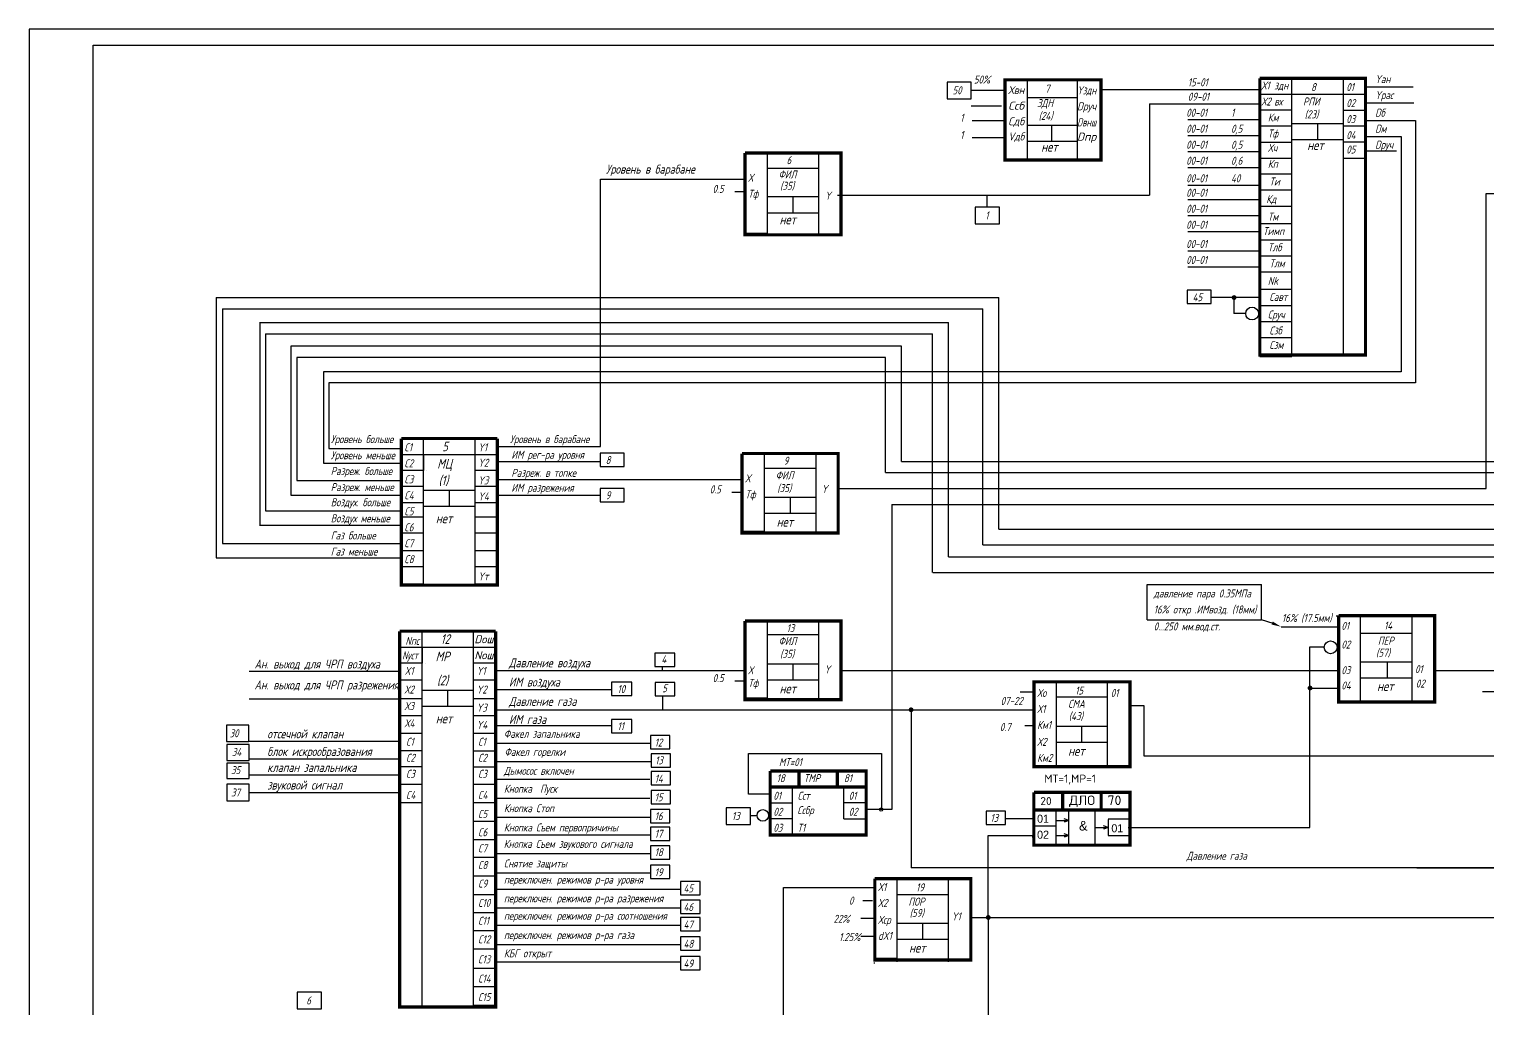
# Model space of a CAD drawing. Header units: millimetres. Extents: x -262 to 1131, y -64 to 607.
# Drawn here: x -262.2 to 193.4, y 300.5 to 606.5 of the extents above; entities that cross this region are included whole.
import ezdxf
from ezdxf.enums import TextEntityAlignment as Align

# ---------------------------------------------------------------- set-up
doc = ezdxf.new("R2010")
doc.units = ezdxf.units.MM
doc.header["$LTSCALE"] = 0.6
doc.layers.add('1', color=7, linetype='Continuous')
doc.styles.add('CYRILLIC', font='CYRILLIC.shx', dxfattribs={"height": 2.5})
doc.styles.add('ROMANC', font='ROMANC.shx', dxfattribs={"height": 2.5})
doc.styles.get("Standard").update_dxf_attribs({"font": '', "oblique": 15})
doc.styles.get('Standard').set_extended_font_data('GOST type A')

msp = doc.modelspace()

# ---------------------------------------------------------------- linework, layer by layer
for p, q in [((1130.81, 606.54), (-262.21, 606.54)), ((-262.21, 606.54), (-262.21, -64.34)), ((-242.21, 601.54), (1125.81, 601.54)), ((-242.21, -59.34), (-242.21, 601.54)), ((24.52, 590.04), (32.08, 590.04)), ((24.52, 589.93), (24.52, 584.76)), ((32.08, 584.76), (32.08, 589.93)), ((49.61, 565.64), (49.61, 590.69)), ((65.11, 590.69), (65.11, 565.64)), ((132.21, 504.72), (132.21, 591.19)), ((148.21, 591.19), (148.21, 504.72)), ((24.52, 584.76), (32.08, 584.76)), ((42.16, 587.33), (32.02, 587.33)), ((49.61, 585.19), (65.11, 585.19)), ((122.21, 586.19), (148.21, 586.19)), ((148.21, 586.19), (155.21, 586.19)), ((41.51, 582.46), (32.02, 582.46)), ((132.21, 581.19), (122.21, 581.19)), ((148.21, 581.19), (155.21, 581.19)), ((42.16, 577.91), (32.35, 577.91)), ((49.61, 576.55), (65.09, 576.55)), ((57.09, 576.55), (57.09, 571.55)), ((132.21, 576.19), (122.21, 576.19)), ((132.21, 577.05), (148.19, 577.05)), ((140.19, 577.05), (140.19, 572.05)), ((155.21, 576.19), (148.21, 576.19)), ((154.88, 578), (170.88, 578)), ((170.88, 578), (170.88, 496)), ((42.16, 572.55), (32.35, 572.55)), ((49.61, 571.55), (65.09, 571.55)), ((122.21, 571.19), (132.21, 571.19)), ((132.21, 572.05), (148.19, 572.05)), ((155.21, 571.19), (148.21, 571.19)), ((154.88, 573), (166.38, 573)), ((166.38, 573), (166.38, 499.5)), ((-31.63, 542.28), (-31.63, 567.86)), ((-15.63, 567.86), (-15.63, 542.28)), ((122.21, 566.19), (132.21, 566.19)), ((148.21, 566.19), (155.21, 566.19)), ((154.88, 568.5), (164.88, 568.5)), ((-31.64, 563.08), (-15.64, 563.08)), ((132.21, 561.19), (122.21, 561.19)), ((132.21, 556.19), (122.21, 556.19)), ((-38.83, 555.7), (-41.83, 555.7)), ((-31.64, 554.21), (-15.64, 554.21)), ((-23.64, 554.21), (-23.64, 549.21)), ((37.03, 551.05), (37.03, 554.76)), ((-31.64, 549.21), (-15.64, 549.21)), ((33.29, 551.01), (40.85, 551.01)), ((33.29, 550.9), (33.29, 545.73)), ((40.85, 545.73), (40.85, 550.9)), ((122.21, 551.19), (132.21, 551.19)), ((-31.63, 542.75), (-38.63, 542.75)), ((33.29, 545.73), (40.85, 545.73)), ((132.21, 545.69), (122.21, 545.69)), ((122.21, 540.69), (132.21, 540.69)), ((122.21, 535.69), (132.21, 535.69)), ((122.21, 530.69), (132.21, 530.69)), ((107.02, 524.96), (99.47, 524.96)), ((99.47, 524.96), (99.47, 520.79)), ((107.02, 520.79), (107.02, 524.96)), ((132.21, 525.19), (122.21, 525.19)), ((-203.79, 522.66), (40.7, 522.66)), ((-203.79, 522.66), (-203.79, 441.35)), ((40.7, 450.37), (40.7, 522.66)), ((99.47, 520.79), (107.02, 520.79)), ((114.14, 522.72), (114.14, 517.69)), ((122.21, 520.19), (132.21, 520.19)), ((-201.81, 519.16), (35.7, 519.16)), ((-201.81, 519.16), (-201.81, 445.85)), ((35.7, 445.43), (35.7, 519.16)), ((122.21, 515.19), (132.21, 515.19)), ((-190.24, 514.85), (24.99, 514.85)), ((-190.18, 514.85), (-190.18, 451.57)), ((-188.43, 511.35), (19.99, 511.35)), ((-188.38, 511.35), (-188.38, 456.07)), ((19.99, 436.79), (19.99, 511.35)), ((24.99, 441.68), (24.99, 514.85)), ((-180.48, 507.5), (-180.48, 461)), ((10.33, 507.5), (-180.48, 507.5)), ((10.33, 471.5), (10.33, 507.5)), ((122.21, 510.19), (132.21, 510.19)), ((-178.63, 504), (-178.63, 465.5)), ((5.33, 504), (-178.63, 504)), ((5.33, 468), (5.33, 504)), ((132.21, 504.69), (122.21, 504.69)), ((132.21, 504.22), (122.21, 504.22)), ((166.38, 499.5), (-170.31, 499.5)), ((-170.31, 499.5), (-170.31, 471)), ((170.88, 496), (-168.63, 496)), ((-168.63, 496), (-168.63, 475.5)), ((-138.99, 432.84), (-138.99, 478.65)), ((-122.99, 478.65), (-122.99, 432.84)), ((-168.63, 475.5), (-146, 475.5)), ((-76.33, 474.11), (-83.89, 474.11)), ((-83.89, 474.11), (-83.89, 469.93)), ((-76.33, 469.93), (-76.33, 474.11)), ((-32.52, 449.11), (-32.52, 473.96)), ((-16.52, 473.96), (-16.52, 449.11)), ((-170.31, 471), (-146, 471)), ((-145.99, 473.65), (-122.99, 473.65)), ((-138.99, 473.65), (-138.99, 468.65)), ((-122.99, 473.65), (-115.99, 473.65)), ((-83.89, 469.93), (-76.33, 469.93)), ((-32.54, 469.39), (-16.54, 469.39)), ((187.44, 471.5), (447.59, 471.5)), ((-178.63, 465.5), (-146, 465.5)), ((-145.99, 468.65), (-145.99, 463.65)), ((-138.99, 468.65), (-145.99, 468.65)), ((-137.99, 468.65), (-137.99, 468.65)), ((-115.99, 468.65), (-122.99, 468.65)), ((182.44, 468), (452.09, 468)), ((-180.48, 461), (-146, 461)), ((-138.99, 463.65), (-145.99, 463.65)), ((-139, 462.5), (-123, 462.5)), ((-131, 462.5), (-131, 457.5)), ((-115.99, 463.65), (-122.99, 463.65)), ((-76.33, 463.07), (-83.89, 463.07)), ((-83.89, 463.07), (-83.89, 458.9)), ((-76.33, 458.9), (-76.33, 463.07)), ((-39.73, 461.8), (-42.72, 461.8)), ((-32.54, 460.32), (-16.54, 460.32)), ((-24.54, 460.32), (-24.54, 455.32)), ((-188.43, 456.07), (-146, 456.07)), ((-145.99, 458.65), (-138.99, 458.65)), ((-139, 457.5), (-123, 457.5)), ((-122.99, 458.65), (-115.99, 458.65)), ((-83.89, 458.9), (-76.33, 458.9)), ((-190.24, 451.57), (-146, 451.57)), ((-138.99, 454.04), (-145.99, 454.04)), ((-115.99, 454.04), (-122.99, 454.04)), ((-32.54, 455.32), (-16.54, 455.32)), ((-138.99, 449.04), (-145.99, 449.04)), ((-115.99, 449.04), (-122.99, 449.04)), ((-32.52, 449.58), (-39.52, 449.58)), ((40.7, 450.37), (515.4, 450.37)), ((-201.81, 445.85), (-146, 445.85)), ((-138.99, 443.54), (-145.99, 443.54)), ((-115.99, 443.52), (-122.99, 443.52)), ((35.7, 445.43), (519.9, 445.43)), ((-203.79, 441.35), (-146, 441.35)), ((-138.99, 438.54), (-145.99, 438.54)), ((-115.99, 438.52), (-122.99, 438.52)), ((24.99, 441.68), (394.44, 441.68)), ((-145.99, 433.2), (-138.99, 433.2)), ((-138.99, 433.04), (-145.99, 433.04)), ((-122.99, 433.2), (-115.99, 433.2)), ((20.08, 436.74), (398.94, 436.74)), ((-138.99, 432.84), (-145.99, 432.84)), ((-115.99, 432.84), (-122.99, 432.84)), ((-31.63, 397.03), (-31.63, 421.65)), ((-15.63, 421.65), (-15.63, 397.03)), ((126.42, 420.87), (122.74, 421.99)), ((146.02, 423.29), (169.02, 423.29)), ((153.68, 403.83), (153.68, 422.86)), ((169.68, 423.29), (169.68, 404.36)), ((-139.49, 301.05), (-139.49, 418.46)), ((-123.49, 418.46), (-123.49, 301.05)), ((-31.64, 417.4), (-15.64, 417.4)), ((146.85, 414.11), (146.85, 416.44)), ((153.68, 417.86), (169.68, 417.86)), ((-146.49, 413.46), (-123.49, 413.46)), ((-139.49, 413.46), (-139.49, 408.46)), ((-123.49, 413.46), (-116.49, 413.46)), ((-60.57, 411.61), (-66.81, 411.61)), ((-66.81, 411.61), (-66.81, 407.44)), ((-60.57, 407.44), (-60.57, 411.61)), ((137.86, 413.58), (142.33, 413.58)), ((137.86, 357.15), (137.86, 413.58)), ((146.32, 413.58), (146.85, 413.58)), ((-146.5, 405.81), (-193.5, 405.81)), ((-146.49, 408.46), (-146.49, 401.15)), ((-139.49, 408.46), (-146.49, 408.46)), ((-138.49, 408.46), (-138.49, 408.46)), ((-116.49, 408.46), (-123.49, 408.46)), ((-66.81, 407.44), (-60.57, 407.44)), ((-64.48, 407.44), (-64.48, 406.14)), ((-31.64, 408.25), (-15.64, 408.25)), ((-23.64, 408.25), (-23.64, 403.25)), ((153.68, 408.84), (169.68, 408.84)), ((162.01, 408.84), (162.01, 403.84)), ((-139.49, 403.18), (-146.49, 403.18)), ((-116.49, 403.18), (-123.49, 403.18)), ((-73.98, 402.49), (-80.31, 402.49)), ((-80.31, 402.49), (-80.31, 398.31)), ((-73.98, 398.31), (-73.98, 402.49)), ((-60.57, 402.44), (-66.72, 402.44)), ((-66.72, 402.44), (-66.72, 398.27)), ((-60.57, 398.27), (-60.57, 402.44)), ((-38.83, 402.84), (-41.83, 402.84)), ((-31.64, 403.25), (-15.64, 403.25)), ((58.65, 376.13), (58.65, 402.65)), ((74.52, 403.05), (74.52, 376.13)), ((153.68, 403.84), (169.68, 403.84)), ((153.68, 396.32), (153.68, 403.83)), ((169.68, 404.36), (169.68, 396.32)), ((-146.5, 397.25), (-193.5, 397.25)), ((-146.49, 397.43), (-139.49, 397.43)), ((-139.5, 400), (-123.5, 400)), ((-131.5, 400), (-131.5, 395)), ((-123.49, 397.43), (-116.49, 397.43)), ((-80.31, 398.31), (-73.98, 398.31)), ((-66.72, 398.27), (-60.57, 398.27)), ((-64.24, 394.14), (-64.24, 398.17)), ((-31.63, 397.49), (-38.63, 397.49)), ((58.65, 397.91), (74.51, 397.91)), ((137.9, 400.7), (146.96, 400.7)), ((202.25, 399.46), (191.75, 399.46)), ((-139.49, 392.04), (-146.49, 392.04)), ((-139.5, 395), (-123.5, 395)), ((-116.49, 392.04), (-123.49, 392.04)), ((-193.61, 389.12), (-200.58, 389.12)), ((-200.58, 389.12), (-200.58, 383.95)), ((-193.61, 383.95), (-193.61, 389.12)), ((-73.98, 390.89), (-80.31, 390.89)), ((-80.31, 390.89), (-80.31, 386.71)), ((-73.98, 386.71), (-73.98, 390.89)), ((58.65, 388.75), (74.51, 388.75)), ((66.51, 388.75), (66.51, 383.75)), ((-200.58, 383.95), (-193.61, 383.95)), ((-193.53, 383.04), (-200.51, 383.04)), ((-200.51, 383.04), (-200.51, 378.08)), ((-193.53, 378.08), (-193.53, 383.04)), ((-146.5, 384), (-193.5, 384)), ((-139.49, 386.54), (-146.49, 386.54)), ((-116.49, 386.54), (-123.49, 386.54)), ((-116.49, 383.43), (-68.29, 383.43)), ((-80.31, 386.71), (-73.98, 386.71)), ((-62.08, 385.84), (-68.13, 385.84)), ((-68.13, 385.84), (-68.13, 381.66)), ((-62.08, 381.66), (-62.08, 385.84)), ((58.65, 383.75), (74.51, 383.75)), ((-146.5, 378.5), (-193.5, 378.5)), ((-139.49, 381.04), (-146.49, 381.04)), ((-116.49, 381.02), (-123.49, 381.02)), ((-68.13, 381.66), (-62.08, 381.66)), ((-61.91, 380.18), (-67.97, 380.18)), ((-67.97, 380.18), (-67.97, 376.01)), ((-61.91, 376.01), (-61.91, 380.18)), ((-37.47, 367.5), (-37.47, 380.26)), ((-37.47, 380.26), (4.03, 380.26)), ((4.03, 380.26), (4.03, 362.78)), ((-200.51, 378.08), (-193.53, 378.08)), ((-193.49, 377.27), (-200.47, 377.27)), ((-200.47, 377.27), (-200.47, 372.44)), ((-193.49, 372.44), (-193.49, 377.27)), ((-139.49, 376.04), (-146.49, 376.04)), ((-116.49, 376.02), (-123.49, 376.02)), ((-116.32, 377.79), (-68.13, 377.79)), ((-67.97, 376.01), (-61.91, 376.01)), ((-61.91, 374.59), (-67.97, 374.59)), ((-67.97, 374.59), (-67.97, 370.41)), ((-61.91, 370.41), (-61.91, 374.59)), ((-200.47, 372.44), (-193.49, 372.44)), ((-193.49, 370.61), (-200.47, 370.61)), ((-200.47, 370.61), (-200.47, 365.44)), ((-146.5, 373.5), (-193.5, 373.5)), ((-193.49, 365.44), (-193.49, 370.61)), ((-139.49, 370.53), (-146.49, 370.53)), ((-116.49, 370.53), (-123.49, 370.53)), ((-116.49, 372.2), (-68.29, 372.2)), ((-67.97, 370.41), (-61.91, 370.41)), ((-23.74, 354.79), (-23.74, 369.79)), ((-7.74, 359.79), (-7.74, 369.79)), ((-200.47, 365.44), (-193.49, 365.44)), ((-146.5, 368), (-193.5, 368)), ((-139.49, 364.82), (-146.49, 364.82)), ((-116.49, 364.82), (-123.49, 364.82)), ((-116.49, 366.29), (-68.29, 366.29)), ((-61.91, 368.68), (-67.97, 368.68)), ((-67.97, 368.68), (-67.97, 364.51)), ((-61.91, 364.51), (-61.91, 368.68)), ((-30.96, 367.5), (-37.47, 367.5)), ((-30.74, 364.79), (-23.74, 364.79)), ((-0.74, 364.79), (-7.74, 364.79)), ((-116.49, 360.33), (-68.29, 360.33)), ((-62.08, 362.72), (-68.13, 362.72)), ((-68.13, 362.72), (-68.13, 358.55)), ((-67.97, 364.51), (-61.91, 364.51)), ((-62.08, 358.55), (-62.08, 362.72)), ((-36.9, 363.28), (-44.45, 363.28)), ((-44.45, 363.28), (-44.45, 358.11)), ((-36.9, 358.11), (-36.9, 363.28)), ((-34.82, 360.76), (-36.9, 360.76)), ((42.8, 362.18), (36.75, 362.18)), ((36.75, 362.18), (36.75, 358.01)), ((42.8, 358.01), (42.8, 362.18)), ((58.63, 351.62), (58.63, 362.62)), ((62.54, 351.62), (62.54, 362.62)), ((70.72, 362.62), (70.72, 351.62)), ((-116.49, 359), (-123.49, 359)), ((-68.13, 358.55), (-62.08, 358.55)), ((-62.08, 357.24), (-68.13, 357.24)), ((-68.13, 357.24), (-68.13, 353.07)), ((-62.08, 353.07), (-62.08, 357.24)), ((-44.45, 358.11), (-36.9, 358.11)), ((-23.74, 359.79), (-30.74, 359.79)), ((-7.74, 359.79), (-0.74, 359.79)), ((36.75, 358.01), (42.8, 358.01)), ((51.57, 359.85), (42.83, 359.85)), ((51.63, 359.86), (51.12, 359.86)), ((51.63, 357.62), (58.63, 357.62)), ((58.84, 359.34), (61.89, 359.34)), ((62.56, 359.34), (61.14, 359.87)), ((62.56, 359.35), (61.14, 358.82)), ((70.79, 357.09), (74.81, 357.09)), ((74.81, 357.09), (73.39, 357.62)), ((74.81, 357.1), (73.39, 356.57)), ((81.84, 359.75), (74.84, 359.75)), ((74.84, 359.63), (74.84, 354.63)), ((81.11, 357.15), (137.86, 357.15)), ((-116.49, 353.29), (-123.49, 353.29)), ((-116.49, 354.85), (-68.29, 354.85)), ((-68.13, 353.07), (-62.08, 353.07)), ((-62.08, 351.44), (-68.13, 351.44)), ((-68.13, 351.44), (-68.13, 347.26)), ((-62.08, 347.26), (-62.08, 351.44)), ((-0.74, 354.79), (-30.74, 354.79)), ((37.39, 329.02), (37.39, 354.6)), ((37.39, 354.6), (51.63, 354.6)), ((51.92, 354.15), (51.12, 354.15)), ((58.84, 354.6), (61.89, 354.6)), ((62.56, 354.6), (61.14, 355.13)), ((62.56, 354.61), (61.14, 354.08)), ((62.54, 351.8), (70.72, 351.8)), ((74.84, 354.63), (81.84, 354.63)), ((-116.49, 347.76), (-123.49, 347.76)), ((-116.49, 349.05), (-68.29, 349.05)), ((-68.13, 347.26), (-62.08, 347.26)), ((-116.49, 341.96), (-123.49, 341.96)), ((-116.49, 342.93), (-68.29, 342.93)), ((-62.08, 345.32), (-68.13, 345.32)), ((-68.13, 345.32), (-68.13, 341.15)), ((-62.08, 341.15), (-62.08, 345.32)), ((-116.49, 337.89), (-58.96, 337.89)), ((-68.13, 341.15), (-62.08, 341.15)), ((-52.6, 340.28), (-58.8, 340.28)), ((-58.8, 340.28), (-58.8, 336.11)), ((-52.6, 336.11), (-52.6, 340.28)), ((8.94, 315.15), (8.94, 341.16)), ((24.82, 341.56), (24.82, 315.15)), ((-116.49, 336.13), (-123.49, 336.13)), ((-58.8, 336.11), (-52.6, 336.11)), ((-52.6, 334.44), (-58.8, 334.44)), ((-58.8, 334.44), (-58.8, 330.27)), ((-52.6, 330.27), (-52.6, 334.44)), ((1.21, 334.16), (-1.79, 334.16)), ((8.94, 336.19), (24.8, 336.19)), ((8.94, 315.74), (8.94, 336.16)), ((-116.49, 330.42), (-123.49, 330.42)), ((-116.49, 332.05), (-58.96, 332.05)), ((-58.8, 330.27), (-52.6, 330.27)), ((-52.6, 328.98), (-58.8, 328.98)), ((-58.8, 328.98), (-58.8, 324.81)), ((-52.6, 324.81), (-52.6, 328.98)), ((2.19, 328.64), (-2.47, 328.64)), ((31.98, 329.02), (31.98, 329.02)), ((31.98, 329.02), (157.53, 329.02)), ((37.39, 329.02), (37.39, 293)), ((157.53, 329.02), (320.97, 329.02)), ((-116.49, 324.89), (-123.49, 324.89)), ((-116.49, 326.59), (-58.96, 326.59)), ((-58.8, 324.81), (-52.6, 324.81)), ((8.94, 327.26), (24.8, 327.26)), ((16.8, 327.26), (16.8, 322.26)), ((-116.49, 319.09), (-123.49, 319.09)), ((-116.49, 320.57), (-58.96, 320.57)), ((-52.6, 322.96), (-58.8, 322.96)), ((-58.8, 322.96), (-58.8, 318.78)), ((-52.6, 318.78), (-52.6, 322.96)), ((2.19, 323.05), (-2.47, 323.05)), ((8.94, 322.26), (24.8, 322.26)), ((-116.6, 315.17), (-58.9, 315.17)), ((-58.8, 318.78), (-52.6, 318.78)), ((-52.6, 316.82), (-58.8, 316.82)), ((-58.8, 316.82), (-58.8, 312.64)), ((-52.6, 312.64), (-52.6, 316.82)), ((8.94, 316.21), (1.94, 316.21)), ((1.94, 315.74), (8.94, 315.74)), ((-116.49, 313.07), (-123.49, 313.07)), ((-58.8, 312.64), (-52.6, 312.64)), ((-178.47, 305.65), (-178.47, 300.48)), ((-170.91, 305.65), (-178.47, 305.65)), ((-170.91, 300.48), (-170.91, 305.65)), ((-116.49, 307.32), (-123.49, 307.32)), ((-146.49, 301.42), (-139.49, 301.42)), ((-139.49, 301.26), (-146.49, 301.26)), ((-139.49, 301.26), (-146.49, 301.26)), ((-139.49, 301.26), (-146.49, 301.26)), ((-139.49, 301.25), (-146.49, 301.25)), ((-139.49, 301.05), (-146.49, 301.05)), ((-116.49, 301.53), (-123.49, 301.53)), ((-116.49, 301.53), (-123.49, 301.53)), ((-116.49, 301.52), (-123.49, 301.52)), ((-123.49, 301.42), (-116.49, 301.42)), ((-116.49, 301.26), (-123.49, 301.26)), ((-116.49, 301.26), (-123.49, 301.26)), ((-116.49, 301.26), (-123.49, 301.26)), ((-116.49, 301.22), (-123.49, 301.22)), ((-116.49, 301.05), (-123.49, 301.05)), ((-178.47, 300.48), (-170.91, 300.48))]:
    msp.add_line(p, q)
at = {"color": 1}
for p, q in [((154.88, 588.5), (170.15, 588.5)), ((154.88, 583.5), (170.27, 583.5)), ((-83.75, 476.2), (-83.75, 559.69)), ((192.89, 463.02), (192.89, 555.21)), ((-115.97, 476.2), (-83.75, 476.2)), ((-115.97, 471.43), (-83.89, 471.43)), ((-115.84, 461), (-83.89, 461)), ((-116.5, 406.17), (-38.63, 406.17)), ((-8.63, 406.17), (8.33, 406.17)), ((-116.5, 400.2), (-80.43, 400.2)), ((81.59, 395.27), (86.02, 395.27)), ((86.02, 395.27), (86.02, 379.53)), ((-80.22, 388.86), (-116.05, 388.86)), ((86.02, 379.53), (320.05, 379.53)), ((171.25, 344.53), (324.86, 344.53)), ((-26.53, 295.15), (-26.53, 338.33)), ((-26.53, 338.33), (1.75, 338.33))]:
    msp.add_line(p, q, dxfattribs=at)
at = {"color": 0}
for p, q in [((10.33, 471.5), (187.44, 471.5)), ((5.33, 468), (182.44, 468))]:
    msp.add_line(p, q, dxfattribs=at)
at = {"const_width": 1}
msp.add_lwpolyline([(43.61, 590.69), (72.61, 590.69), (72.61, 565.64), (42.61, 565.64), (42.61, 590.69)], close=True, dxfattribs=at)
for points in [[(44.61, 590.69), (42.61, 590.69)], [(123.21, 591.19), (155.21, 591.19), (155.21, 504.72), (122.21, 504.72), (122.21, 591.19)], [(124.21, 591.19), (122.21, 591.19)], [(-37.63, 567.86), (-8.63, 567.86), (-8.63, 542.28), (-38.63, 542.28), (-38.63, 567.86)], [(-36.63, 567.86), (-38.63, 567.86)], [(-115.99, 478.65), (-115.99, 432.84), (-145.99, 432.84), (-145.99, 478.65)], [(-145.99, 478.65), (-115.99, 478.65)], [(-38.52, 473.96), (-9.52, 473.96), (-9.52, 449.11), (-39.52, 449.11), (-39.52, 473.96)], [(-37.52, 473.96), (-39.52, 473.96)], [(147.85, 423.29), (176.85, 423.29), (176.85, 396.32), (146.85, 396.32), (146.85, 423.29)], [(148.85, 423.29), (146.85, 423.29)], [(-37.63, 421.65), (-8.63, 421.65), (-8.63, 397.03), (-38.63, 397.03), (-38.63, 421.65)], [(-36.63, 421.65), (-38.63, 421.65)], [(-116.49, 418.46), (-116.49, 301.05), (-146.49, 301.05), (-146.49, 418.46)], [(-146.49, 418.46), (-116.49, 418.46)], [(51.12, 402.65), (81.65, 402.65), (81.65, 376.13), (51.65, 376.13), (51.65, 402.65)], [(53.65, 402.65), (51.65, 402.65)], [(-30.74, 374.79), (-30.74, 369.79), (-0.74, 369.79)], [(-29.74, 374.79), (-0.74, 374.79), (-0.74, 354.79), (-30.74, 354.79), (-30.74, 374.79)], [(-28.74, 374.79), (-30.74, 374.79)], [(-21.74, 369.79), (-21.74, 374.79)], [(-9.74, 369.79), (-9.74, 374.79)], [(51.63, 368.12), (51.63, 362.62), (81.63, 362.62)], [(52.63, 368.12), (81.63, 368.12), (81.63, 351.62), (51.63, 351.62), (51.63, 368.12)], [(53.63, 368.12), (51.63, 368.12)], [(60.63, 362.62), (60.63, 368.12)], [(72.63, 362.62), (72.63, 368.12)], [(2.94, 341.16), (31.94, 341.16), (31.94, 315.74), (1.94, 315.74), (1.94, 341.16)], [(3.94, 341.16), (1.94, 341.16)]]:
    msp.add_lwpolyline(points, dxfattribs=at)
msp.add_circle((-33.02, 360.9), 1.8)
at = {"layer": '1', "color": 1}
for p, q in [((73.11, 587.69), (82.71, 587.69)), ((82.71, 587.69), (122.71, 587.69)), ((87.71, 583.19), (87.71, 554.69)), ((87.71, 583.19), (121.71, 583.19)), ((-83.75, 559.69), (-38.63, 559.69)), ((-9.7, 554.69), (87.71, 554.69)), ((-8.13, 554.69), (-1.55, 554.69)), ((192.89, 555.21), (398.83, 555.21)), ((-115.99, 465.8), (-39.52, 465.8)), ((-9.2, 463.02), (192.89, 463.02)), ((-8.63, 406.17), (146.85, 406.17)), ((176.85, 406.17), (202.58, 406.17)), ((-116.49, 393.91), (51.15, 393.91)), ((13.33, 393.91), (13.33, 344.53)), ((107.33, 344.53), (13.33, 344.53)), ((323.2, 344.53), (106.83, 344.53))]:
    msp.add_line(p, q, dxfattribs=at)
at = {"layer": '1', "color": 5}
for p, q in [((-38.98, 555.1), (-38.63, 555.1)), ((-38.98, 555.1), (-38.63, 555.1)), ((-39.87, 461.2), (-39.52, 461.2)), ((-39.87, 461.2), (-39.52, 461.2)), ((-38.98, 408.89), (-38.63, 408.89)), ((-38.98, 408.89), (-38.63, 408.89)), ((1.59, 328.4), (1.94, 328.4)), ((1.59, 328.4), (1.94, 328.4)), ((1.59, 318.16), (1.94, 318.16)), ((1.59, 318.16), (1.94, 318.16)), ((1.59, 314.83), (1.94, 314.83)), ((1.59, 314.83), (1.94, 314.83))]:
    msp.add_line(p, q, dxfattribs=at)
at = {"layer": '1', "color": 7}
for p, q in [((7.29, 458.02), (7.29, 362.73)), ((7.29, 458.02), (198.9, 458.02)), ((94.56, 421.99), (97.56, 421.99)), ((97.56, 421.99), (99.06, 421.99)), ((3.93, 362.73), (3.93, 362.73))]:
    msp.add_line(p, q, dxfattribs=at)
for points in [[(121.71, 578.19), (99.71, 578.19)], [(121.71, 573.19), (99.71, 573.19)], [(121.71, 568.19), (99.71, 568.19)], [(121.71, 563.19), (99.71, 563.19)], [(121.71, 557.69), (99.71, 557.69)], [(121.71, 553.19), (99.71, 553.19)], [(121.71, 548.19), (99.71, 548.19)], [(121.71, 543.19), (99.71, 543.19)], [(121.71, 537.19), (99.71, 537.19)], [(121.71, 532.19), (99.71, 532.19)], [(121.71, 522.69), (106.98, 522.69)], [(117.8, 517.69), (114.14, 517.69)], [(87.06, 432.99), (122.74, 432.99)], [(87.06, 421.99), (87.06, 432.99)], [(122.74, 421.99), (122.74, 432.99)], [(87.06, 421.99), (122.74, 421.99)], [(51.15, 399.41), (47.35, 399.41)], [(51.15, 388.91), (48.81, 388.91)], [(7.29, 362.73), (-0.74, 362.73)]]:
    msp.add_lwpolyline(points, dxfattribs=at)
at = {"layer": '1', "color": 7, "const_width": 0.75}
for points in [[(113.8, 522.69, 1), (114.55, 522.69, 1)], [(137.53, 400.7, 1), (138.28, 400.7, 1)], [(12.9, 393.9, 1), (13.65, 393.9, 1)], [(37.01, 329.02, 1), (37.76, 329.02, 1)]]:
    msp.add_lwpolyline(points, format="xyb", close=True, dxfattribs=at)
at = {"layer": '1', "color": 3}
msp.add_lwpolyline([(98.14, 430.65), (98.14, 430.65)], dxfattribs=at)
at = {"layer": '1', "color": 5}
msp.add_lwpolyline([(128.84, 419.85), (146.32, 419.85)], dxfattribs=at)
at = {"layer": '1', "color": 1}
for points in [[(-39.05, 406.17), (-38.63, 406.17)], [(-8.63, 406.17), (8.33, 406.17)]]:
    msp.add_lwpolyline(points, dxfattribs=at)
at = {"layer": '1', "color": 7}
for centre, radius in [((119.8, 517.69), 2), ((144.32, 413.41), 2), ((3.93, 362.73), 0.5)]:
    msp.add_circle(centre, radius, dxfattribs=at)
msp.add_solid([(126.26, 421.46), (125.88, 420.54), (128.84, 419.85)], dxfattribs=at)

# ---------------------------------------------------------------- texts
at = {"oblique": 15}
for s, height, p in [('50', 2.5, (26.21, 586.19)), ('50%', 2.5, (32.86, 589.55)), ('01', 2.5, (149.21, 587.19)), ('Yан', 2.5, (158.21, 589.69)), ('02', 2.5, (149.21, 582.19)), ('Yрас', 2.5, (158.21, 584.69)), ('1', 2.5, (28.62, 577.6)), ('00-01', 2.5, (99.21, 579.19)), ('1', 2.5, (113.21, 579.19)), ('03', 2.5, (149.21, 577.19)), ('Dб', 2.5, (158.21, 579.19)), ('1', 2.5, (28.62, 572.25)), ('00-01', 2.5, (99.21, 574.19)), ('0,5', 2.5, (113.21, 574.19)), ('04', 2.5, (149.21, 572.19)), ('Dм', 2.5, (158.21, 574.19)), ('нет', 3, (53.92, 568.27)), ('00-01', 2.5, (99.21, 569.19)), ('0,5', 2.5, (113.21, 569.19)), ('нет', 3, (137.01, 568.77)), ('05', 2.5, (149.21, 567.69)), ('Dруч', 2.5, (158.21, 569.19)), ('00-01', 2.5, (99.21, 564.19)), ('0,6', 2.5, (113.21, 564.19)), ('Уровень в барабане', 2.8, (-82.03, 561.39)), ('Х', 2.5, (-37.63, 558.86)), ('00-01', 2.5, (99.21, 558.69)), ('40', 2.5, (113.21, 558.69)), ('0.5', 2.5, (-48.73, 555.4)), ('Тф', 2.5, (-37.63, 553.86)), ('00-01', 2.5, (99.21, 554.19)), ('Y', 2.5, (-13.63, 553.28)), ('00-01', 2.5, (99.21, 549.19)), ('нет', 3, (-27.82, 545.57)), ('1', 2.5, (36.43, 547.09)), ('00-01', 2.5, (99.21, 544.19)), ('00-01', 2.5, (99.21, 538.19)), ('00-01', 2.5, (99.21, 533.19)), ('45', 2.5, (101.21, 521.54)), ('Уровень больше', 2.5, (-168.01, 477.2)), ('Уровень в барабане', 2.5, (-112.03, 477.2)), ('Уровень меньше', 2.5, (-168.01, 472.17)), ('С1', 2.5, (-144.99, 474.65)), ('5', 3, (-133.18, 474.68)), ('Y1', 2.5, (-121.99, 474.65)), ('ИМ рег-ра уровня', 2.5, (-111.59, 472.32)), ('Разреж. больше', 2.5, (-168.01, 467.24)), ('С2', 2.5, (-144.99, 469.65)), ('МЦ', 3, (-134.76, 469.26)), ('Y2', 2.5, (-121.99, 469.83)), ('8', 2.5, (-82.15, 470.69)), ('С3', 2.5, (-144.99, 464.65)), ('(1)', 3, (-134.31, 464.07)), ('Y3', 2.5, (-121.99, 464.33)), ('Разреж. в топке', 2.5, (-111.59, 466.67)), ('Х', 2.5, (-38.52, 464.96)), ('Разреж. меньше', 2.5, (-168.01, 462.21)), ('С4', 2.5, (-144.99, 459.65)), ('Y4', 2.5, (-121.99, 459.33)), ('ИМ разрежения', 2.5, (-111.59, 462.01)), ('9', 2.5, (-82.15, 459.66)), ('0.5', 2.5, (-49.62, 461.51)), ('Тф', 2.5, (-38.52, 459.96)), ('Y', 2.5, (-14.7, 461.6)), ('Воздух. больше', 2.5, (-168.01, 457.48)), ('С5', 2.5, (-144.99, 454.65)), ('Воздух меньше', 2.5, (-168.01, 452.46)), ('С6', 2.5, (-144.99, 449.66)), ('нет', 3, (-135.18, 452.18)), ('нет', 3, (-28.72, 451.11)), ('Газ больше', 2.5, (-168.01, 447.1)), ('С7', 2.5, (-144.99, 444.68)), ('Газ меньше', 2.5, (-168.01, 442.08)), ('С8', 2.5, (-144.99, 439.7)), ('Yт', 2.5, (-121.99, 434.33)), ('16%%% (17.5мм)', 2.5, (129.11, 421.35)), ('01', 2.5, (147.68, 418.86)), ('12', 3, (-133.68, 414.49)), ('02', 2.5, (147.68, 413.03)), ('МР', 3, (-135.26, 409.07)), ('4', 2.5, (-64.73, 408.46)), ('Ан. выход для ЧРП воздуха', 2.8, (-191.85, 406.79)), ('X1', 2.5, (-144.97, 404.81)), ('Y1', 2.5, (-122.47, 404.81)), ('Давление воздуха', 2.8, (-112.35, 407.15)), ('Х', 2.5, (-37.63, 405)), ('Y', 2.5, (-13.8, 405.29)), ('03', 2.5, (147.68, 405.02)), ('01', 2.5, (170.68, 405.35)), ('Ан. выход для ЧРП разрежения', 2.8, (-191.85, 400.26)), ('Х2', 2.5, (-144.97, 398.97)), ('(2)', 3, (-134.81, 401.57)), ('Y2', 2.5, (-122.47, 398.97)), ('ИМ воздуха', 2.8, (-112.35, 401.17)), ('10', 2.5, (-78.48, 399.12)), ('5', 2.5, (-64.45, 399.38)), ('0.5', 2.5, (-48.73, 402.55)), ('Тф', 2.5, (-37.63, 401)), ('нет', 3, (-27.82, 399.02)), ('04', 2.5, (147.68, 400.24)), ('нет', 3, (158.83, 399.76)), ('02', 2.5, (170.94, 400.85)), ('Давление газа', 2.8, (-112.35, 395.12)), ('07-22', 2.5, (41.24, 395.41)), ('Хо', 2.5, (52.65, 397.91)), ('01', 2.5, (75.65, 397.91)), ('Х3', 2.5, (-144.97, 393.81)), ('Y3', 2.5, (-122.47, 393.31)), ('ИМ газа', 2.8, (-112.35, 389.48)), ('Х1', 2.5, (52.65, 392.91)), ('30', 2.5, (-199.6, 385.31)), ('отсечной клапан', 2.8, (-187.85, 384.98)), ('Х4', 2.5, (-144.97, 388.44)), ('нет', 3, (-135.18, 389.68)), ('Y4', 2.5, (-122.47, 387.94)), ('Факел запальника ', 2.5, (-113.92, 385.13)), ('11', 2.5, (-78.48, 387.52)), ('0.7', 2.5, (40.99, 387.27)), ('Км1', 2.5, (52.65, 387.91)), ('С1', 2.5, (-144.47, 382.65)), ('С1', 2.5, (-121.97, 382.65)), ('12', 2.5, (-66.84, 382.42)), ('Х2', 2.5, (52.65, 382.63)), ('34', 2.5, (-198.9, 379.44)), ('блок искрообразования', 2.8, (-187.85, 379.48)), ('С2', 2.5, (-144.47, 377.65)), ('С2', 2.5, (-121.97, 377.65)), ('Факел горелки', 2.5, (-113.75, 379.49)), ('13', 2.5, (-66.67, 376.87)), ('Км2', 2.5, (52.65, 377.63)), ('нет', 3, (62.33, 379.53)), ('35', 2.5, (-199.17, 373.8)), ('клапан запальника', 2.8, (-187.85, 374.48)), ('С3', 2.5, (-144.47, 372.65)), ('С3', 2.5, (-121.97, 372.65)), ('Дымосос включен', 2.5, (-113.92, 373.57)), ('37', 2.5, (-199.17, 366.8)), ('звуковой сигнал', 2.8, (-187.85, 368.98)), ('Кнопка  Пуск', 2.5, (-113.92, 367.99)), ('14', 2.5, (-66.84, 371.11)), ('С4', 2.5, (-144.47, 366.02)), ('С4', 2.5, (-121.97, 366.02)), ('15', 2.5, (-66.84, 365.32)), ('01', 2.5, (-29.74, 365.79)), ('01', 2.5, (-6.22, 365.79)), ('С5', 2.5, (-121.97, 360.1)), ('Кнопка Стоп', 2.5, (-113.92, 361.9)), ('16', 2.5, (-66.84, 359.41)), ('13', 2.5, (-42.71, 359.47)), ('02', 2.5, (-29.74, 360.79)), ('02', 2.5, (-6.22, 360.79)), ('13', 2.5, (38.04, 358.87)), ('С6', 2.5, (-121.97, 354.38)), ('Кнопка Съем первопричины', 2.5, (-113.92, 355.88)), ('17', 2.5, (-66.84, 353.92)), ('03', 2.5, (-29.74, 355.79)), ('С7', 2.5, (-121.97, 349.38)), ('Кнопка Съем звукового сигнала', 2.5, (-113.98, 350.75)), ('С8', 2.5, (-121.97, 344.14)), ('Снятие защиты', 2.5, (-113.92, 344.63)), ('18', 2.5, (-66.84, 348.17)), ('19', 2.5, (-66.84, 341.9)), ('С9', 2.5, (-121.97, 338.35)), ('переключен. режимов р-ра уровня', 2.5, (-113.92, 339.59)), ('45', 2.5, (-57.81, 336.86)), ('Х1', 2.5, (2.94, 337.26)), ('С10', 2.5, (-121.97, 332.32)), ('переключен. режимов р-ра разрежения', 2.5, (-113.92, 333.75)), ('46', 2.5, (-57.81, 331.02)), ('0', 2.5, (-6.13, 333.03)), ('Х2', 2.5, (2.94, 332.26)), ('С11', 2.5, (-121.97, 326.73)), ('переключен. режимов р-ра соотношения', 2.5, (-113.92, 328.29)), ('22%%%', 2.5, (-10.96, 327.34)), ('Хср', 2.5, (2.94, 327.02)), ('Y1', 2.5, (25.94, 328.08)), ('переключен. режимов р-ра газа', 2.5, (-113.92, 322.27)), ('47', 2.5, (-57.81, 325.56)), ('1.25%%%', 2.5, (-9.24, 321.64)), ('dX1', 2.5, (2.94, 322.02)), ('С12', 2.5, (-121.97, 320.93)), ('КБГ открыт', 2.5, (-113.92, 316.56)), ('48', 2.5, (-57.81, 319.53)), ('нет', 3, (12.63, 318.04)), ('С13', 2.5, (-121.97, 314.69)), ('49', 2.5, (-57.81, 313.39)), ('С14', 2.5, (-121.97, 308.67)), ('С15', 2.5, (-121.97, 302.89)), ('6', 2.5, (-175.65, 301.84))]:
    msp.add_text(s, height=height, dxfattribs=at).set_placement(p)
at = {"color": 7, "oblique": 15}
for s, p in [('7', (55.11, 586.69)), ('8', (138.21, 587.19)), ('ЗДН', (52.61, 582.19)), ('РПИ', (135.71, 582.69)), ('(24)', (53.11, 578.19)), ('(23)', (136.21, 578.69)), ('6', (-25.63, 564.36)), ('ФИЛ', (-28.13, 559.92)), ('(35)', (-27.63, 556.36)), ('9', (-26.52, 470.46)), ('ФИЛ', (-29.02, 465.91)), ('(35)', (-28.52, 461.91)), ('13', (-25.63, 418.15)), ('14', (161.02, 418.98)), ('Nпс', (-144.7, 414.16)), ('ФИЛ', (-28.13, 414.15)), ('ПЕР', (159.1, 414.25)), ('(35)', (-27.63, 410.15)), ('(57)', (158.52, 410.48)), ('15', (64.52, 398.66)), ('СМА', (62.34, 394.5)), ('(43)', (62.52, 390.66)), ('ТМР', (-20.24, 371.29)), ('81', (-7.74, 371.29)), ('19', (14.82, 337.17)), ('ПОР', (12.44, 332.7)), ('(59)', (12.82, 329.17))]:
    msp.add_text(s, height=2.5, dxfattribs=at).set_placement(p)
at = {"color": 7, "oblique": 15, "width": 0.9}
msp.add_text('Nуст', height=2.5, dxfattribs=at).set_placement((-145.7, 409.66))
at = {"color": 7, "style": 'ROMANC'}
for s, p in [('ДЛО', (62.63, 364.12)), ('70', (74.63, 364.12))]:
    msp.add_text(s, height=3, dxfattribs=at).set_placement(p)
at = {"style": 'CYRILLIC'}
for s, height, p in [('01', 2.5, (52.63, 358.62)), ('02', 2.5, (52.63, 353.62)), ('&', 3, (65.73, 356.18)), ('01', 2.5, (75.84, 355.63))]:
    msp.add_text(s, height=height, dxfattribs=at).set_placement(p)
at = {"layer": '1', "color": 7, "oblique": 15}
for s, width, p, p2 in [('Хвн', 1.076923, (43.61, 586.26), (48.61, 586.26)), ('Yздн', 1.002985, (65.11, 586.19), (71.11, 586.19)), ('Ссб', 1.166667, (43.61, 581.39), (48.61, 581.39)), ('Dруч', 1.018182, (65.11, 581.19), (71.11, 581.19)), ('Сдб', 1.166667, (43.61, 576.49), (48.61, 576.49)), ('Dвнш', 0.933333, (65.11, 576.19), (71.11, 576.19)), ('Vдб', 1.076923, (43.61, 571.77), (48.61, 571.77)), ('Dпр', 1.344, (65.11, 571.69), (71.11, 571.69)), ('Dош', 1.2, (-123.15, 414.69), (-117.15, 414.69)), ('Nош', 1.2, (-123.15, 409.69), (-117.15, 409.69))]:
    msp.add_text(s, height=2.5, dxfattribs=dict(at, width=width)).set_placement(p, p2, align=Align.FIT)
for s, p in [('15-01', (99.71, 588.69)), ('Х1', (122.71, 587.69)), ('здн', (126.71, 587.69)), ('09-01', (99.71, 584.19)), ('Х2', (122.71, 582.69)), ('вх', (126.71, 582.69)), ('Км', (124.71, 577.69)), ('Тф', (124.71, 572.69)), ('Хч', (124.71, 568.19)), ('Кп', (124.71, 563.19)), ('Ти', (125.21, 557.69)), ('Кд', (124.21, 552.19)), ('Тм', (124.71, 546.69)), ('Тимп', (123.21, 542.19)), ('Тлб', (124.71, 537.14)), ('Тлм', (125.21, 532.14)), ('Nk', (124.71, 526.64)), ('Савт', (125.21, 521.64)), ('Сруч', (124.71, 516.14)), ('Сзб', (125.21, 511.14)), ('Сзм', (125.21, 506.64)), ('давление пара 0.35МПа', (89.06, 428.99)), ('16%%% откр .ИМвозд. (18мм)', (89.06, 423.99)), ('0...250 мм.вод.ст.', (89.06, 418.69)), ('МТ=01', (-28.02, 376.29)), ('Cст', (-22.24, 365.79)), ('Ссбр', (-22.24, 361.29)), ('Т1', (-22.24, 355.79)), ('Давление газа', (99.35, 347.03))]:
    msp.add_text(s, height=2.5, dxfattribs=at).set_placement(p)
at = {"layer": '1', "color": 1, "oblique": 15}
msp.add_text('18', height=2.5, dxfattribs=at).set_placement((-28.74, 371.29))
at = {"layer": '1', "color": 7, "style": 'ROMANC'}
for s, p in [('МТ=1,МР=1', (54.89, 371.15)), ('20', (53.63, 364.12))]:
    msp.add_text(s, height=2.5, dxfattribs=at).set_placement(p)

doc.saveas('drawing.dxf')
